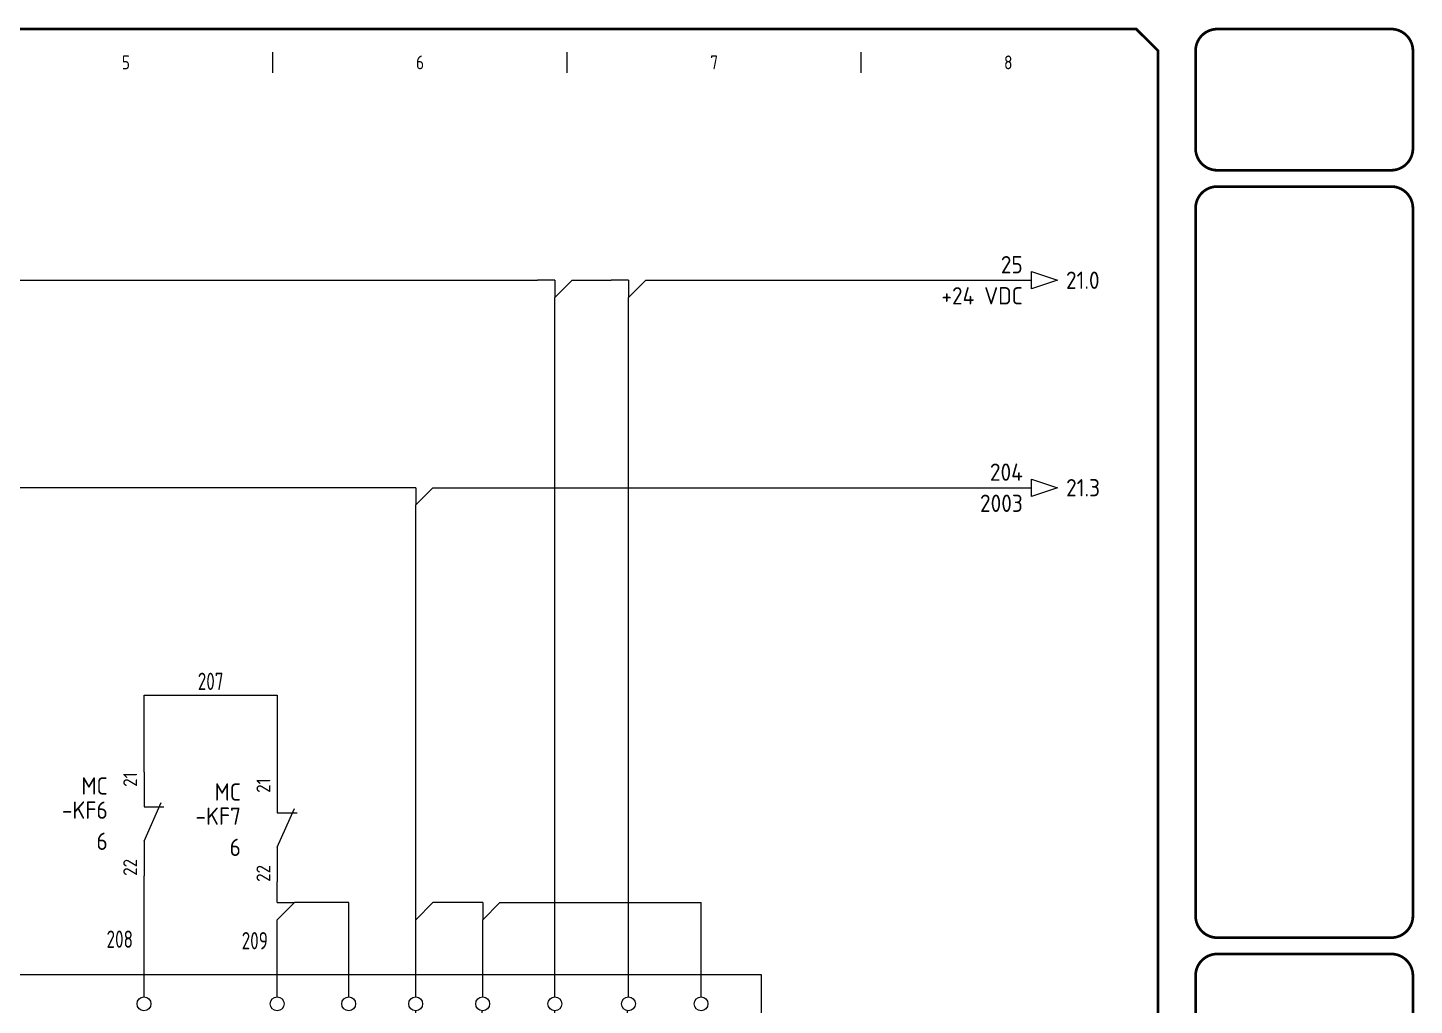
# Model space of a CAD drawing. Header units: millimetres. Extents: x 0 to 840, y 0 to 593.
# Drawn here: x 439.1 to 839.8, y 310.3 to 593 of the extents above; entities that cross this region are included whole.
import ezdxf
from ezdxf.enums import TextEntityAlignment as Align

# ---------------------------------------------------------------- set-up
doc = ezdxf.new("R2010")
doc.units = ezdxf.units.MM
doc.header["$LTSCALE"] = 10
doc.header["$MEASUREMENT"] = 0
for name, color, linetype in [('BLU_1.0mm^2', 5, 'Continuous'), ('DESC', 150, 'Continuous'), ('GRY_1.5mm^2', 9, 'Continuous'), ('LOC', 8, 'Continuous'), ('SYMS', 7, 'Continuous'), ('TAGS', 150, 'Continuous'), ('TERMS', 123, 'Continuous'), ('TITLE', 7, 'Continuous'), ('WIRENO', 72, 'Continuous'), ('WIREREF', 52, 'Continuous'), ('XREF', 7, 'Continuous'), ('XREFCHILD', 134, 'Continuous')]:
    doc.layers.add(name, color=color, linetype=linetype)
doc.styles.add('ITALIC', font='ITALIC')
doc.styles.add('SIMPLEX', font='simplex')
doc.styles.add('WD_IEC', font='isocp2.shx', dxfattribs={"width": 0.9, "height": 4})

# ---------------------------------------------------------------- blocks, each defined once
blk = doc.blocks.new('VDV1_25')
for p, q in [((237.14, 30.12), (232.64, 48.12)), ((237.14, 48.12), (237.14, 51.12)), ((256.39, 30.12), (251.89, 48.12)), ((256.39, 48.12), (256.39, 51.12)), ((277.39, 30.12), (272.89, 48.12)), ((277.39, 48.12), (277.39, 51.12)), ((298.39, 30.12), (293.89, 48.12)), ((298.39, 48.12), (298.39, 51.12)), ((237.14, 27.12), (237.14, 30.12)), ((256.39, 27.12), (256.39, 30.12)), ((277.39, 27.12), (277.39, 30.12)), ((298.39, 27.12), (298.39, 30.12))]:
    blk.add_line(p, q)
for centre in [(14.88, 72.25), (34.25, 72.25), (55.25, 72.25), (74.38, 72.25), (95.62, 72.25), (116.62, 72.25), (158.62, 72.25), (197.12, 72.25), (217.78, 72.26), (237.14, 72.25), (256.5, 72.25), (277.38, 72.25), (298.62, 72.25), (319.62, 72.25), (14.88, 8.5), (34, 8.5), (74.75, 8.5), (96, 8.5), (237.12, 8.5), (256.25, 8.5), (277.5, 8.5), (298.38, 8.5), (320, 8.5)]:
    blk.add_circle(centre, 2)
at = {"layer": 'SYMS'}
for p, q in [((0, 80.75), (337, 80.75)), ((0, 0), (0, 80.75)), ((337, 80.75), (337, 0)), ((237.14, 51.12), (237.14, 70.25)), ((256.39, 51.12), (256.39, 70.25)), ((277.39, 51.12), (277.39, 70.25)), ((298.39, 51.12), (298.39, 70.25)), ((237.14, 27.12), (237.12, 10.5)), ((256.39, 27.12), (256.38, 10.5)), ((277.39, 27.12), (277.38, 10.5)), ((298.39, 27.12), (298.38, 10.5)), ((337, 0), (0, 0))]:
    blk.add_line(p, q, dxfattribs=at)
at = {"style": 'WD_IEC', "flags": 1}
for tag, p, height in [('X4TERM01', (12.88, 72.25), 0.256), ('X2TERM01', (14.88, 74.25), 0.256), ('X2TERM02', (34.25, 74.25), 0.256), ('X2TERM03', (55.25, 74.25), 0.256), ('X2TERM04', (74.38, 74.25), 0.256), ('X2TERM05', (95.62, 74.25), 0.256), ('X2TERM06', (116.62, 74.25), 0.256), ('X2TERM07', (158.62, 74.25), 0.256), ('X2TERM08', (197.12, 74.25), 0.256), ('X2TERM09', (217.78, 74.26), 0.256), ('X2TERM10', (237.14, 74.25), 0.256), ('X2TERM11', (256.5, 74.25), 0.256), ('X2TERM12', (277.38, 74.25), 0.256), ('X2TERM13', (298.62, 74.25), 0.256), ('X2TERM14', (319.62, 74.25), 0.256), ('X1TERM14', (321.62, 72.25), 0.256), ('X4TERM15', (12.88, 8.5), 0.256), ('X1TERM23', (322, 8.5), 0.256), ('X8TERM15', (14.88, 6.5), 0.256), ('X8TERM16', (34, 6.5), 0.256), ('X8TERM17', (74.75, 6.5), 0.256), ('X8TERM18', (96, 6.5), 0.256), ('X8TERM19', (237.12, 6.5), 0.256), ('X8TERM20', (256.25, 6.5), 0.256), ('X8TERM21', (277.5, 6.5), 0.256), ('X8TERM22', (298.38, 6.5), 0.256), ('X8TERM23', (320, 6.5), 0.256), ('FAMILY', (0, 0), 0.02), ('CAT', (0, 0), 0.02), ('MFG', (0, 0), 0.02), ('ASSYCODE', (0, 0), 0.02)]:
    blk.add_attdef(tag, p, '', height=height, dxfattribs=at)
at = {"style": 'WD_IEC'}
for tag, p in [('DESC1', (345.5, 44.62)), ('DESC2', (345.5, 38.25)), ('INST', (347.85, 24.39)), ('LOC', (347.97, 17.09))]:
    blk.add_attdef(tag, p, '', height=4, dxfattribs=at)
blk.add_attdef('TAG1', text='', height=4, dxfattribs=at).set_placement((21, 38.25), align=Align.CENTER)
at = {"layer": 'SYMS', "style": 'WD_IEC'}
for tag, p in [('TERM01', (12.88, 61.62)), ('TERM02', (32.12, 61.62)), ('TERM03', (53.12, 61.62)), ('TERM04', (72.25, 61.62)), ('TERM05', (93.5, 61.62)), ('TERM06', (114.5, 61.62)), ('TERM07', (156.5, 61.62)), ('TERM08', (195, 61.62)), ('TERM09', (213.07, 61.62)), ('TERM10', (229.88, 61.62)), ('TERM11', (247.95, 61.62)), ('TERM12', (268.83, 61.62)), ('TERM13', (289.63, 61.62)), ('TERM14', (317.5, 61.62)), ('TERM15', (10.62, 14.88)), ('TERM16', (29.75, 14.88)), ('TERM17', (72.62, 14.88)), ('TERM18', (93.88, 14.88)), ('TERM19', (230.02, 14.88)), ('TERM20', (248.18, 14.88)), ('TERM21', (268.83, 14.88)), ('TERM22', (289.75, 14.88)), ('TERM23', (317.88, 14.88))]:
    blk.add_attdef(tag, p, '', height=4, dxfattribs=at)
blk = doc.blocks.new('acade_title')
at = {"layer": 'SYMS'}
for p, q in [((510, 580), (510, 586)), ((595, 580), (595, 586)), ((680, 580), (680, 586))]:
    blk.add_line(p, q, dxfattribs=at)
at = {"layer": 'TITLE'}
blk.add_line((765.79, 586.36), (765.79, 551.29), dxfattribs=at)
at = {"layer": 'TITLE', "const_width": 0.784}
blk.add_lwpolyline([(765.79, 7.07), (765.79, 586.36), (759.5, 592.64), (7.07, 592.64), (0.79, 586.36), (0.79, 7.07), (7.07, 0.79), (759.5, 0.79)], close=True, dxfattribs=at)
for points in [[(782.91, 592.64, 0.414214), (776.63, 586.36, 0.414214)], [(839.44, 586.36, 0.414214), (833.16, 592.64, 0.414214)], [(776.63, 558.09, 0.414214), (782.91, 551.81, 0.414214)], [(833.16, 551.81, 0.414214), (839.44, 558.09, 0.414214)], [(782.91, 547.1, 0.414214), (776.63, 540.82, 0.414214)], [(839.44, 540.82, 0.414214), (833.16, 547.1, 0.414214)], [(776.63, 336.15, 0.414214), (782.91, 329.87, 0.414214)], [(833.16, 329.87, 0.414214), (839.44, 336.15, 0.414214)], [(782.91, 325.16, 0.414214), (776.63, 318.88, 0.414214)], [(839.44, 318.88, 0.414214), (833.16, 325.16, 0.414214)]]:
    blk.add_lwpolyline(points, format="xyb", dxfattribs=at)
for points in [[(833.16, 592.64), (782.91, 592.64)], [(776.63, 586.36), (776.63, 558.09)], [(839.44, 586.36), (839.44, 558.09)], [(833.16, 551.81), (782.91, 551.81)], [(833.16, 547.1), (782.91, 547.1)], [(776.63, 540.82), (776.63, 336.15)], [(839.44, 540.82), (839.44, 336.15)], [(782.91, 329.87), (833.16, 329.87)], [(782.91, 325.16), (833.16, 325.16)]]:
    blk.add_lwpolyline(points, dxfattribs=at)
at = {"layer": 'TITLE', "color": 7, "const_width": 0.784}
for points in [[(776.63, 318.88), (776.63, 154.15)], [(839.44, 318.88), (839.44, 154.15)]]:
    blk.add_lwpolyline(points, dxfattribs=at)
at = {"layer": 'SYMS', "style": 'WD_IEC', "width": 0.9}
for s, p in [('5', (467.5, 581)), ('6', (552.5, 581)), ('7', (637.5, 581)), ('8', (722.5, 581))]:
    blk.add_text(s, height=4, dxfattribs=at).set_placement(p, align=Align.CENTER)
at = {"layer": 'TITLE', "color": 1, "style": 'ITALIC'}
for tag, height, p in [('TITLE#1', 3, (806.47, 85.58)), ('TITLE#2', 3, (806.47, 80.5)), ('TITLE#3', 3, (806.47, 75.41)), ('TITLE#4', 3, (806.47, 70.33)), ('DWG#', 4, (806.47, 20.76))]:
    blk.add_attdef(tag, text='', height=height, dxfattribs=at).set_placement(p, align=Align.CENTER)
at = {"layer": 'TITLE', "color": 1, "style": 'SIMPLEX'}
blk.add_attdef('CAD#', (772.63, 49.19), '', height=2.5, rotation=90, dxfattribs=at)
at = {"layer": 'TITLE', "color": 1}
for tag, p, height, style in [('ENGINEER', (783.37, 49.19), 2.5, 'ITALIC'), ('CHKDBY', (813.2, 49.2), 2.5, 'ITALIC'), ('JOB#', (789.06, 41.3), 2.5, 'SIMPLEX'), ('DRAWNBY', (814.95, 41.3), 2.5, 'ITALIC'), ('SCALE', (786.29, 33.76), 2.5, 'SIMPLEX'), ('DATE', (812.8, 33.76), 2.5, 'SIMPLEX'), ('SHTS', (815.9, 6.29), 4, 'ITALIC')]:
    blk.add_attdef(tag, p, '', height=height, dxfattribs=dict(at, style=style))
at = {"layer": 'TITLE', "color": 1, "style": 'ITALIC'}
blk.add_attdef('SH#', text='', height=4, dxfattribs=at).set_placement((799.54, 6.29), align=Align.RIGHT)
at = {"layer": 'TITLE', "color": 7, "flags": 9}
blk.add_attdef('WD_TB', (782.91, 0.79), '', height=3.14, dxfattribs=at)
blk = doc.blocks.new('HA1S1')
blk.add_lwpolyline([(0, 1.25), (3.75, 0), (0, -1.25)], close=True)
at = {"style": 'WD_IEC'}
for tag, height, flags, p in [('WIRENO', 2.5, 8, (-1.25, 1)), ('SIGCODE', 1, 1, (5, 1.8))]:
    blk.add_attdef(tag, text='', height=height, dxfattribs=dict(at, flags=flags)).set_placement(p, align=Align.RIGHT)
at = {"style": 'WD_IEC', "flags": 1}
blk.add_attdef('X4TERM01', (0, 0), '', height=0.32, dxfattribs=at)
at = {"style": 'WD_IEC'}
blk.add_attdef('XREF', text='', height=2.5, dxfattribs=at).set_placement((5, 0), align=Align.MIDDLE_LEFT)
blk.add_attdef('DESC1', text='', height=2.5, dxfattribs=at).set_placement((-1.25, -1), align=Align.TOP_RIGHT)
blk = doc.blocks.new('VCR22')
for p, q in [((0, 7.5), (0, 2.5)), ((0, -2.5), (2.5, 3.12)), ((0, 2.5), (2.87, 2.5)), ((0, -2.5), (0, -7.5))]:
    blk.add_line(p, q)
at = {"style": 'WD_IEC'}
for tag, p in [('INST', (-5.25, 5.25)), ('LOC', (-5.25, 2.25)), ('TAG2', (-5.25, -0.75)), ('XREF', (-5.25, -3.75)), ('DESC1', (-5.25, -6.75)), ('DESC2', (-5.25, -9.75)), ('DESC3', (-5.25, -12.75))]:
    blk.add_attdef(tag, text='', height=2.5, dxfattribs=at).set_placement(p, align=Align.RIGHT)
blk.add_attdef('TERM01', text='', height=2, rotation=90, dxfattribs=at).set_placement((-1, 7.5), align=Align.RIGHT)
at = {"style": 'WD_IEC', "flags": 1}
for tag, p, height in [('X2TERM01', (0, 7.5), 0.32), ('X4LINK', (-0.55, 0), 0.32), ('X1LINK', (1.92, 0), 0.32), ('CONTACT', (4, -3.5), 1), ('FAMILY', (4, -5), 1), ('COMMON', (5.25, -4.75), 1), ('X8TERM02', (0, -7.5), 0.32)]:
    blk.add_attdef(tag, p, '', height=height, dxfattribs=at)
at = {"style": 'WD_IEC'}
blk.add_attdef('TERM02', (-1, -7.5), '', height=2, rotation=90, dxfattribs=at)
blk = doc.blocks.new('VT0_821')
for p, q in [((0, -2.5), (0, 2.5)), ((2.5, 0), (0, -2.5))]:
    blk.add_line(p, q)
at = {"style": 'WD_IEC', "flags": 1}
for tag, p in [('X2TERM01', (0, 2.5)), ('WDWSEQ', (1.92, 1.22)), ('X1TERM01', (2.5, 0)), ('X8TERM01', (0, -2.5))]:
    blk.add_attdef(tag, p, '', height=0.4, dxfattribs=at)
blk = doc.blocks.new('WD_WNH')
at = {"linetype": 'Continuous', "style": 'WD_IEC', "width": 0.8}
blk.add_attdef('WIRENO', text='', height=2.5, dxfattribs=at).set_placement((0, 0.75), align=Align.CENTER)
at = {"style": 'WD_IEC', "flags": 1}
for tag, p in [('W08USER', (0, 0.375)), ('W04USER', (0, 0.875)), ('W05USER', (0, 0.75)), ('W09USER', (0, 0.25)), ('W03USER', (0, 1)), ('W06USER', (0, 0.625)), ('W07USER', (0, 0.5)), ('W02USER', (0, 1.125)), ('W01USER', (0, 1.25)), ('W10USER', (0, 0.125))]:
    blk.add_attdef(tag, text='', height=0.08, dxfattribs=at).set_placement(p, align=Align.CENTER)
blk = doc.blocks.new('WD_WNV')
at = {"linetype": 'Continuous', "style": 'WD_IEC', "width": 0.8}
blk.add_attdef('WIRENO', text='', height=2.5, dxfattribs=at).set_placement((-1.6, 0), align=Align.MIDDLE_RIGHT)
at = {"style": 'WD_IEC', "flags": 1}
for tag, p in [('W08USER', (-1, 0.375)), ('W04USER', (-1, 0.875)), ('W05USER', (-1, 0.75)), ('W09USER', (-1, 0.25)), ('W03USER', (-1, 1)), ('W06USER', (-1, 0.625)), ('W07USER', (-1, 0.5)), ('W02USER', (-1, 1.125)), ('W01USER', (-1, 1.25)), ('W10USER', (-1, 0.125))]:
    blk.add_attdef(tag, text='', height=0.08, dxfattribs=at).set_placement(p, align=Align.CENTER)
blk = doc.blocks.new('VT0_184')
for p, q in [((0, 0), (-2.5, 0)), ((0, 0), (0, -2.5)), ((0, -2.5), (2.5, 0))]:
    blk.add_line(p, q)
at = {"style": 'WD_IEC', "flags": 1}
for tag, p in [('X4TERM01', (-2.5, 0)), ('X1TERM01', (2.5, 0)), ('WDWSEQ', (1.53, -1.26)), ('X8TERM01', (0, -2.5))]:
    blk.add_attdef(tag, p, '', height=0.4, dxfattribs=at)
blk = doc.blocks.new('HT0_184')
for p, q in [((0, 0), (-2.5, 0)), ((0, 0), (0, -2.5)), ((0, -2.5), (2.5, 0))]:
    blk.add_line(p, q)
at = {"style": 'WD_IEC', "flags": 1}
for tag, p in [('X4TERM01', (-2.5, 0)), ('X1TERM01', (2.5, 0)), ('WDWSEQ', (1.53, -1.26)), ('X8TERM01', (0, -2.5))]:
    blk.add_attdef(tag, p, '', height=0.4, dxfattribs=at)
blk = doc.blocks.new('VT0_812')
for p, q in [((0, 0), (0, 2.5)), ((0, 0), (2.5, 0)), ((2.5, 0), (0, -2.5))]:
    blk.add_line(p, q)
at = {"style": 'WD_IEC', "flags": 1}
for tag, p in [('X2TERM01', (0, 2.5)), ('WDWSEQ', (1.92, 1.22)), ('X1TERM01', (2.5, 0)), ('X8TERM01', (0, -2.5))]:
    blk.add_attdef(tag, p, '', height=0.4, dxfattribs=at)

msp = doc.modelspace()

# ---------------------------------------------------------------- linework, layer by layer
at = {"layer": 'BLU_1.0mm^2'}
for p, q in [((333.98, 520), (586.48, 520)), ((596.48, 520), (607.73, 520)), ((617.73, 520), (729.18, 520)), ((591.48, 312.74), (591.48, 515)), ((612.73, 312.74), (612.73, 515))]:
    msp.add_line(p, q, dxfattribs=at)
at = {"layer": 'GRY_1.5mm^2'}
for p, q in [((546.24, 460), (386.71, 460)), ((556.24, 460), (729.21, 460)), ((551.24, 345), (551.24, 455)), ((472.73, 400), (511.23, 400)), ((472.73, 377.75), (472.73, 400)), ((511.23, 400), (511.23, 376)), ((472.73, 312.74), (472.73, 347.75)), ((511.23, 345), (511.23, 346)), ((531.89, 340), (516.23, 340)), ((531.89, 312.74), (531.89, 340)), ((565.6, 340), (556.24, 340)), ((575.6, 340), (633.73, 340)), ((633.73, 312.74), (633.73, 340)), ((511.23, 312.74), (511.23, 335)), ((551.24, 312.74), (551.24, 335)), ((570.6, 312.74), (570.6, 335))]:
    msp.add_line(p, q, dxfattribs=at)

# ---------------------------------------------------------------- block references
at = {"layer": 'BLU_1.0mm^2', "xscale": 2, "yscale": 2, "zscale": 2}
for name, p in [('VT0_184', (591.48, 520)), ('HT0_184', (612.73, 520))]:
    msp.add_blockref(name, p, dxfattribs=at)
at = {"layer": 'GRY_1.5mm^2', "xscale": 2, "yscale": 2, "zscale": 2}
for name, p in [('VT0_184', (551.24, 460)), ('VT0_812', (511.23, 340)), ('VT0_821', (551.24, 340)), ('VT0_184', (570.6, 340))]:
    msp.add_blockref(name, p, dxfattribs=at)
at = {"layer": 'SYMS'}
msp.add_blockref('acade_title', (0, 0), dxfattribs=at)
ref = msp.add_blockref('HA1S1', (729.18, 520), dxfattribs=dict(at, xscale=2, yscale=2, zscale=2))
ref.add_attrib('XREF', '21.0', dxfattribs={"layer": 'XREF', "height": 5, "style": 'WD_IEC'}).set_placement((739.18, 520), align=Align.MIDDLE_LEFT)
ref.add_attrib('DESC1', '+24 VDC', dxfattribs={"layer": 'DESC', "height": 5, "style": 'WD_IEC'}).set_placement((726.68, 518), align=Align.TOP_RIGHT)
ref.add_attrib('WIRENO', '25', dxfattribs={"layer": 'WIREREF', "height": 5, "style": 'WD_IEC', "flags": 8}).set_placement((726.68, 522), align=Align.RIGHT)
ref = msp.add_blockref('HA1S1', (729.21, 460), dxfattribs=dict(at, xscale=2, yscale=2, zscale=2))
ref.add_attrib('XREF', '21.3', dxfattribs={"layer": 'XREF', "height": 5, "style": 'WD_IEC'}).set_placement((739.21, 460), align=Align.MIDDLE_LEFT)
ref.add_attrib('DESC1', '2003', dxfattribs={"layer": 'DESC', "height": 5, "style": 'WD_IEC'}).set_placement((726.71, 458), align=Align.TOP_RIGHT)
ref.add_attrib('WIRENO', '204', dxfattribs={"layer": 'WIREREF', "height": 5, "style": 'WD_IEC', "flags": 8}).set_placement((726.71, 462), align=Align.RIGHT)
ref = msp.add_blockref('VCR22', (472.73, 362.75), dxfattribs=dict(at, xscale=2, yscale=2, zscale=2))
ref.add_attrib('TERM02', '22', (470.73, 347.75), dxfattribs={"layer": 'TERMS', "height": 4, "rotation": 90, "style": 'WD_IEC'})
ref.add_attrib('TERM01', '21', dxfattribs={"layer": 'TERMS', "height": 4, "rotation": 90, "style": 'WD_IEC'}).set_placement((470.73, 377.75), align=Align.RIGHT)
ref.add_attrib('XREF', '6', dxfattribs={"layer": 'XREFCHILD', "height": 5, "style": 'WD_IEC'}).set_placement((462.23, 355.25), align=Align.RIGHT)
ref.add_attrib('LOC', 'MC', dxfattribs={"layer": 'LOC', "height": 5, "style": 'WD_IEC'}).set_placement((462.23, 371.25), align=Align.RIGHT)
ref.add_attrib('TAG2', '-KF6', dxfattribs={"layer": 'TAGS', "height": 5, "style": 'WD_IEC'}).set_placement((462.23, 364.25), align=Align.RIGHT)
ref = msp.add_blockref('VCR22', (511.23, 361), dxfattribs=dict(at, xscale=2, yscale=2, zscale=2))
ref.add_attrib('TERM02', '22', (509.23, 346), dxfattribs={"layer": 'TERMS', "height": 4, "rotation": 90, "style": 'WD_IEC'})
ref.add_attrib('TERM01', '21', dxfattribs={"layer": 'TERMS', "height": 4, "rotation": 90, "style": 'WD_IEC'}).set_placement((509.23, 376), align=Align.RIGHT)
ref.add_attrib('XREF', '6', dxfattribs={"layer": 'XREFCHILD', "height": 5, "style": 'WD_IEC'}).set_placement((500.73, 353.5), align=Align.RIGHT)
ref.add_attrib('LOC', 'MC', dxfattribs={"layer": 'LOC', "height": 5, "style": 'WD_IEC'}).set_placement((500.73, 369.5), align=Align.RIGHT)
ref.add_attrib('TAG2', '-KF7', dxfattribs={"layer": 'TAGS', "height": 5, "style": 'WD_IEC'}).set_placement((500.73, 362.5), align=Align.RIGHT)
ref = msp.add_blockref('VDV1_25', (314.1, 238.49), dxfattribs=at)
ref.add_attrib('TERM10', '13', (543.98, 300.11), dxfattribs={"layer": 'TERMS', "height": 4, "style": 'WD_IEC', "width": 0.9})
ref.add_attrib('TERM23', '34', (631.98, 253.36), dxfattribs={"layer": 'TERMS', "height": 4, "style": 'WD_IEC', "width": 0.9})
ref.add_attrib('TERM22', '68', (603.85, 253.36), dxfattribs={"layer": 'TERMS', "height": 4, "style": 'WD_IEC', "width": 0.9})
ref.add_attrib('TERM21', '58', (582.93, 253.36), dxfattribs={"layer": 'TERMS', "height": 4, "style": 'WD_IEC', "width": 0.9})
ref.add_attrib('TERM20', '24', (562.28, 253.36), dxfattribs={"layer": 'TERMS', "height": 4, "style": 'WD_IEC', "width": 0.9})
ref.add_attrib('TERM19', '14', (544.13, 253.36), dxfattribs={"layer": 'TERMS', "height": 4, "style": 'WD_IEC', "width": 0.9})
ref.add_attrib('TERM18', 'Y4', (407.98, 253.36), dxfattribs={"layer": 'TERMS', "height": 4, "style": 'WD_IEC', "width": 0.9})
ref.add_attrib('TERM17', 'Y3', (386.73, 253.36), dxfattribs={"layer": 'TERMS', "height": 4, "style": 'WD_IEC', "width": 0.9})
ref.add_attrib('TERM16', 'PE', (343.85, 253.36), dxfattribs={"layer": 'TERMS', "height": 4, "style": 'WD_IEC', "width": 0.9})
ref.add_attrib('TERM15', 'A2', (324.73, 253.36), dxfattribs={"layer": 'TERMS', "height": 4, "style": 'WD_IEC', "width": 0.9})
ref.add_attrib('TERM14', '33', (631.6, 300.11), dxfattribs={"layer": 'TERMS', "height": 4, "style": 'WD_IEC', "width": 0.9})
ref.add_attrib('TERM13', '67', (603.73, 300.11), dxfattribs={"layer": 'TERMS', "height": 4, "style": 'WD_IEC', "width": 0.9})
ref.add_attrib('TERM12', '57', (582.93, 300.11), dxfattribs={"layer": 'TERMS', "height": 4, "style": 'WD_IEC', "width": 0.9})
ref.add_attrib('TERM11', '23', (562.05, 300.11), dxfattribs={"layer": 'TERMS', "height": 4, "style": 'WD_IEC', "width": 0.9})
ref.add_attrib('TERM09', 'S33', (527.17, 300.11), dxfattribs={"layer": 'TERMS', "height": 4, "style": 'WD_IEC', "width": 0.9})
ref.add_attrib('TERM08', 'Y2', (509.1, 300.11), dxfattribs={"layer": 'TERMS', "height": 4, "style": 'WD_IEC', "width": 0.9})
ref.add_attrib('TERM07', 'Y1', (470.6, 300.11), dxfattribs={"layer": 'TERMS', "height": 4, "style": 'WD_IEC', "width": 0.9})
ref.add_attrib('TERM06', 'S22', (428.6, 300.11), dxfattribs={"layer": 'TERMS', "height": 4, "style": 'WD_IEC', "width": 0.9})
ref.add_attrib('TERM05', 'S21', (407.6, 300.11), dxfattribs={"layer": 'TERMS', "height": 4, "style": 'WD_IEC', "width": 0.9})
ref.add_attrib('TERM04', 'S12', (386.35, 300.11), dxfattribs={"layer": 'TERMS', "height": 4, "style": 'WD_IEC', "width": 0.9})
ref.add_attrib('TERM03', 'B1', (367.23, 300.11), dxfattribs={"layer": 'TERMS', "height": 4, "style": 'WD_IEC', "width": 0.9})
ref.add_attrib('TERM02', 'S11', (346.23, 300.11), dxfattribs={"layer": 'TERMS', "height": 4, "style": 'WD_IEC', "width": 0.9})
ref.add_attrib('TERM01', 'A1', (326.98, 300.11), dxfattribs={"layer": 'TERMS', "height": 4, "style": 'WD_IEC', "width": 0.9})
ref.add_attrib('DESC1', 'XPS-AT', (659.6, 283.11), dxfattribs={"layer": 'DESC', "height": 4, "style": 'WD_IEC', "width": 0.9})
ref.add_attrib('LOC', 'MC', (332.34, 284.05), dxfattribs={"layer": 'LOC', "height": 4, "style": 'WD_IEC', "width": 0.9})
ref.add_attrib('DESC2', 'EMERGENCY STOP RELAY', (659.6, 276.74), dxfattribs={"layer": 'DESC', "height": 4, "style": 'WD_IEC', "width": 0.9})
ref.add_attrib('TAG1', '-U4', dxfattribs={"layer": 'TAGS', "height": 4, "style": 'WD_IEC', "width": 0.9}).set_placement((335.1, 276.74), align=Align.CENTER)
at = {"layer": 'WIRENO'}
ref = msp.add_blockref('WD_WNH', (491.98, 400), dxfattribs=dict(at, xscale=2, yscale=2, zscale=2))
ref.add_attrib('WIRENO', '207', dxfattribs={"linetype": 'Continuous', "height": 5, "style": 'WD_IEC', "width": 0.8}).set_placement((491.98, 401.5), align=Align.CENTER)
ref = msp.add_blockref('WD_WNV', (472.73, 329.43), dxfattribs=dict(at, xscale=2, yscale=2, zscale=2))
ref.add_attrib('WIRENO', '208', dxfattribs={"linetype": 'Continuous', "height": 5, "style": 'WD_IEC', "width": 0.8}).set_placement((469.53, 329.43), align=Align.MIDDLE_RIGHT)
ref = msp.add_blockref('WD_WNV', (511.23, 329.43), dxfattribs=dict(at, xscale=2, yscale=2, zscale=2))
ref.add_attrib('WIRENO', '209', dxfattribs={"linetype": 'Continuous', "height": 5, "style": 'WD_IEC', "width": 0.8}).set_placement((508.52, 328.99), align=Align.MIDDLE_RIGHT)

doc.saveas('drawing.dxf')
